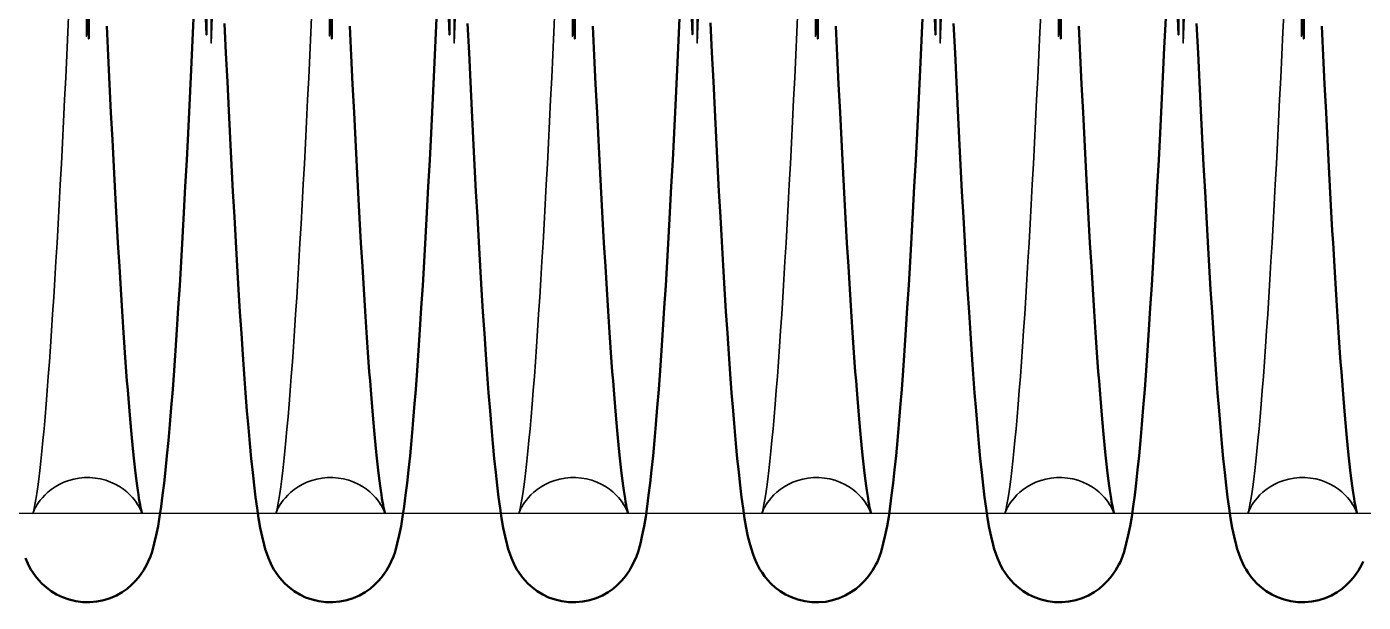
# Model space of a CAD drawing. Header units: millimetres. Extents: x 0 to 190005487, y 0 to 455456909.
# Drawn here: x 92545.58 to 92589.44, y 21488.31 to 21507.21 of the extents above; entities that cross this region are included whole.
import ezdxf

# ---------------------------------------------------------------- set-up
doc = ezdxf.new("R2010")
doc.units = ezdxf.units.MM
doc.header["$LTSCALE"] = 400
doc.header["$MEASUREMENT"] = 0
doc.layers.get('0').update_dxf_attribs({"linetype": 'CONTINUOUS'})
doc.layers.add('가려진 것(ISO)', color=7, linetype='CONTINUOUS', lineweight=35)
doc.layers.add('가시적인 것(ISO)', color=7, linetype='CONTINUOUS', lineweight=50)

# ---------------------------------------------------------------- blocks, each defined once
blk = doc.blocks.new('토션스프링 3')
at = {"layer": '가려진 것(ISO)', "flags": 128}
for points in [[(21461782.016, -50952923.543), (21461781.944, -50952925.233), (21461781.873, -50952888.925)], [(21461797.963, -50952923.543), (21461797.891, -50952925.233), (21461797.82, -50952888.925)], [(21461813.91, -50952923.543), (21461813.838, -50952925.233), (21461813.766, -50952888.925)], [(21461829.856, -50952923.544), (21461829.785, -50952925.233), (21461829.713, -50952888.925)], [(21461845.803, -50952923.544), (21461845.732, -50952925.233), (21461845.66, -50952888.925)], [(21461777.396, -50952956.08), (21461777.391, -50952956.062), (21461777.37, -50952956.006), (21461777.326, -50952955.903), (21461777.248, -50952955.744), (21461777.191, -50952955.64), (21461777.118, -50952955.52), (21461777.026, -50952955.383), (21461776.912, -50952955.231), (21461776.772, -50952955.064), (21461776.605, -50952954.888), (21461776.409, -50952954.707), (21461776.185, -50952954.528), (21461775.931, -50952954.356), (21461775.651, -50952954.197), (21461775.348, -50952954.057), (21461775.028, -50952953.939), (21461774.691, -50952953.85), (21461774.342, -50952953.789), (21461773.987, -50952953.758), (21461773.631, -50952953.76), (21461773.278, -50952953.793), (21461772.93, -50952953.858), (21461772.594, -50952953.951), (21461772.275, -50952954.069), (21461771.976, -50952954.212), (21461771.699, -50952954.373), (21461771.447, -50952954.546), (21461771.225, -50952954.726), (21461771.032, -50952954.906), (21461770.868, -50952955.081), (21461770.732, -50952955.245), (21461770.62, -50952955.396), (21461770.53, -50952955.531), (21461770.459, -50952955.651), (21461770.403, -50952955.753), (21461770.359, -50952955.838), (21461770.302, -50952955.965), (21461770.272, -50952956.042), (21461770.26, -50952956.076), (21461770.26, -50952956.075), (21461770.268, -50952956.044), (21461770.282, -50952955.987), (21461770.302, -50952955.905), (21461770.325, -50952955.801), (21461770.379, -50952955.536), (21461770.435, -50952955.207), (21461770.496, -50952954.817), (21461770.559, -50952954.368), (21461770.624, -50952953.863), (21461770.692, -50952953.303), (21461770.761, -50952952.691), (21461770.831, -50952952.029), (21461770.902, -50952951.32), (21461770.974, -50952950.566), (21461771.045, -50952949.769), (21461771.116, -50952948.931), (21461771.186, -50952948.053), (21461771.257, -50952947.132), (21461771.328, -50952946.168), (21461771.399, -50952945.163), (21461771.47, -50952944.118), (21461771.542, -50952943.036), (21461771.613, -50952941.917), (21461771.684, -50952940.762), (21461771.756, -50952939.574), (21461771.827, -50952938.353), (21461771.898, -50952937.101), (21461771.969, -50952935.82), (21461772.041, -50952934.507), (21461772.112, -50952933.161), (21461772.183, -50952931.785), (21461772.255, -50952930.381), (21461772.327, -50952928.949), (21461772.398, -50952927.492), (21461772.47, -50952926.012), (21461772.541, -50952924.51), (21461772.613, -50952922.988)], [(21461773.685, -50952888.468), (21461773.756, -50952924.78), (21461773.828, -50952923.091)], [(21461793.343, -50952956.08), (21461793.337, -50952956.062), (21461793.317, -50952956.006), (21461793.273, -50952955.903), (21461793.195, -50952955.744), (21461793.137, -50952955.64), (21461793.064, -50952955.52), (21461792.972, -50952955.383), (21461792.859, -50952955.231), (21461792.719, -50952955.064), (21461792.551, -50952954.887), (21461792.356, -50952954.707), (21461792.131, -50952954.528), (21461791.878, -50952954.356), (21461791.597, -50952954.197), (21461791.295, -50952954.056), (21461790.974, -50952953.939), (21461790.637, -50952953.85), (21461790.289, -50952953.789), (21461789.933, -50952953.758), (21461789.577, -50952953.76), (21461789.224, -50952953.793), (21461788.877, -50952953.858), (21461788.541, -50952953.951), (21461788.221, -50952954.07), (21461787.922, -50952954.212), (21461787.645, -50952954.373), (21461787.393, -50952954.546), (21461787.171, -50952954.726), (21461786.979, -50952954.906), (21461786.815, -50952955.081), (21461786.678, -50952955.246), (21461786.566, -50952955.397), (21461786.476, -50952955.53), (21461786.403, -50952955.648), (21461786.347, -50952955.75), (21461786.304, -50952955.837), (21461786.248, -50952955.967), (21461786.218, -50952956.043), (21461786.207, -50952956.076), (21461786.207, -50952956.074), (21461786.216, -50952956.042), (21461786.231, -50952955.985), (21461786.249, -50952955.904), (21461786.271, -50952955.803), (21461786.322, -50952955.54), (21461786.382, -50952955.206), (21461786.445, -50952954.809), (21461786.51, -50952954.358), (21461786.576, -50952953.854), (21461786.643, -50952953.297), (21461786.711, -50952952.688), (21461786.78, -50952952.03), (21461786.85, -50952951.325), (21461786.92, -50952950.572), (21461786.991, -50952949.775), (21461787.062, -50952948.935), (21461787.133, -50952948.053), (21461787.204, -50952947.131), (21461787.275, -50952946.171), (21461787.346, -50952945.171), (21461787.417, -50952944.13), (21461787.488, -50952943.049), (21461787.559, -50952941.93), (21461787.63, -50952940.775), (21461787.702, -50952939.584), (21461787.773, -50952938.361), (21461787.845, -50952937.105), (21461787.916, -50952935.818), (21461787.988, -50952934.503), (21461788.059, -50952933.16), (21461788.13, -50952931.791), (21461788.201, -50952930.391), (21461788.273, -50952928.963), (21461788.344, -50952927.508), (21461788.416, -50952926.028), (21461788.487, -50952924.525), (21461788.559, -50952923)], [(21461789.632, -50952888.461), (21461789.703, -50952924.774), (21461789.774, -50952923.091)], [(21461809.29, -50952956.08), (21461809.284, -50952956.062), (21461809.264, -50952956.006), (21461809.22, -50952955.903), (21461809.141, -50952955.744), (21461809.084, -50952955.64), (21461809.011, -50952955.52), (21461808.92, -50952955.383), (21461808.806, -50952955.231), (21461808.666, -50952955.064), (21461808.499, -50952954.888), (21461808.303, -50952954.707), (21461808.079, -50952954.528), (21461807.825, -50952954.356), (21461807.545, -50952954.197), (21461807.242, -50952954.057), (21461806.922, -50952953.94), (21461806.585, -50952953.85), (21461806.236, -50952953.789), (21461805.881, -50952953.758), (21461805.525, -50952953.76), (21461805.172, -50952953.793), (21461804.825, -50952953.858), (21461804.488, -50952953.95), (21461804.169, -50952954.069), (21461803.87, -50952954.212), (21461803.593, -50952954.372), (21461803.341, -50952954.546), (21461803.119, -50952954.725), (21461802.926, -50952954.905), (21461802.762, -50952955.08), (21461802.626, -50952955.245), (21461802.514, -50952955.396), (21461802.424, -50952955.531), (21461802.353, -50952955.651), (21461802.297, -50952955.752), (21461802.253, -50952955.838), (21461802.196, -50952955.965), (21461802.166, -50952956.042), (21461802.154, -50952956.076), (21461802.154, -50952956.075), (21461802.162, -50952956.044), (21461802.177, -50952955.986), (21461802.196, -50952955.904), (21461802.22, -50952955.8), (21461802.272, -50952955.537), (21461802.328, -50952955.21), (21461802.388, -50952954.82), (21461802.451, -50952954.371), (21461802.517, -50952953.865), (21461802.584, -50952953.304), (21461802.654, -50952952.691), (21461802.725, -50952952.029), (21461802.796, -50952951.319), (21461802.868, -50952950.565), (21461802.939, -50952949.768), (21461803.01, -50952948.932), (21461803.08, -50952948.053), (21461803.151, -50952947.131), (21461803.222, -50952946.166), (21461803.293, -50952945.161), (21461803.364, -50952944.116), (21461803.435, -50952943.034), (21461803.507, -50952941.915), (21461803.578, -50952940.76), (21461803.649, -50952939.573), (21461803.721, -50952938.353), (21461803.792, -50952937.102), (21461803.863, -50952935.821), (21461803.934, -50952934.506), (21461804.006, -50952933.16), (21461804.077, -50952931.784), (21461804.149, -50952930.379), (21461804.22, -50952928.947), (21461804.292, -50952927.49), (21461804.364, -50952926.011), (21461804.435, -50952924.509), (21461804.507, -50952922.988)], [(21461805.578, -50952888.47), (21461805.65, -50952924.781), (21461805.721, -50952923.091)], [(21461825.237, -50952956.08), (21461825.231, -50952956.062), (21461825.211, -50952956.006), (21461825.167, -50952955.903), (21461825.088, -50952955.744), (21461825.031, -50952955.64), (21461824.958, -50952955.52), (21461824.866, -50952955.383), (21461824.753, -50952955.231), (21461824.613, -50952955.064), (21461824.445, -50952954.888), (21461824.25, -50952954.707), (21461824.026, -50952954.528), (21461823.772, -50952954.356), (21461823.492, -50952954.197), (21461823.189, -50952954.057), (21461822.868, -50952953.94), (21461822.532, -50952953.85), (21461822.183, -50952953.789), (21461821.828, -50952953.758), (21461821.472, -50952953.76), (21461821.119, -50952953.793), (21461820.771, -50952953.858), (21461820.435, -50952953.95), (21461820.116, -50952954.069), (21461819.816, -50952954.212), (21461819.539, -50952954.372), (21461819.288, -50952954.546), (21461819.065, -50952954.725), (21461818.873, -50952954.905), (21461818.709, -50952955.08), (21461818.573, -50952955.245), (21461818.461, -50952955.396), (21461818.371, -50952955.531), (21461818.299, -50952955.651), (21461818.243, -50952955.752), (21461818.2, -50952955.838), (21461818.142, -50952955.965), (21461818.113, -50952956.042), (21461818.101, -50952956.076), (21461818.101, -50952956.075), (21461818.109, -50952956.044), (21461818.123, -50952955.986), (21461818.143, -50952955.904), (21461818.166, -50952955.8), (21461818.219, -50952955.537), (21461818.275, -50952955.209), (21461818.335, -50952954.82), (21461818.398, -50952954.371), (21461818.464, -50952953.865), (21461818.531, -50952953.304), (21461818.601, -50952952.691), (21461818.672, -50952952.029), (21461818.743, -50952951.319), (21461818.815, -50952950.565), (21461818.886, -50952949.768), (21461818.957, -50952948.932), (21461819.027, -50952948.053), (21461819.098, -50952947.131), (21461819.169, -50952946.166), (21461819.24, -50952945.161), (21461819.311, -50952944.116), (21461819.382, -50952943.034), (21461819.454, -50952941.915), (21461819.525, -50952940.761), (21461819.596, -50952939.573), (21461819.668, -50952938.353), (21461819.739, -50952937.102), (21461819.81, -50952935.821), (21461819.881, -50952934.507), (21461819.953, -50952933.16), (21461820.024, -50952931.784), (21461820.096, -50952930.379), (21461820.167, -50952928.947), (21461820.239, -50952927.491), (21461820.31, -50952926.011), (21461820.382, -50952924.509), (21461820.453, -50952922.988)], [(21461821.525, -50952888.47), (21461821.597, -50952924.781), (21461821.668, -50952923.091)], [(21461841.184, -50952956.08), (21461841.178, -50952956.062), (21461841.157, -50952956.006), (21461841.114, -50952955.903), (21461841.035, -50952955.744), (21461840.978, -50952955.64), (21461840.905, -50952955.52), (21461840.813, -50952955.383), (21461840.699, -50952955.231), (21461840.56, -50952955.064), (21461840.392, -50952954.888), (21461840.197, -50952954.707), (21461839.972, -50952954.528), (21461839.718, -50952954.356), (21461839.438, -50952954.197), (21461839.136, -50952954.057), (21461838.815, -50952953.939), (21461838.478, -50952953.85), (21461838.13, -50952953.789), (21461837.775, -50952953.758), (21461837.419, -50952953.76), (21461837.065, -50952953.793), (21461836.718, -50952953.858), (21461836.382, -50952953.95), (21461836.063, -50952954.069), (21461835.763, -50952954.212), (21461835.486, -50952954.372), (21461835.235, -50952954.546), (21461835.012, -50952954.725), (21461834.82, -50952954.905), (21461834.656, -50952955.081), (21461834.52, -50952955.245), (21461834.408, -50952955.396), (21461834.318, -50952955.531), (21461834.246, -50952955.651), (21461834.19, -50952955.752), (21461834.147, -50952955.838), (21461834.089, -50952955.965), (21461834.059, -50952956.042), (21461834.047, -50952956.076), (21461834.048, -50952956.075), (21461834.056, -50952956.044), (21461834.07, -50952955.986), (21461834.09, -50952955.904), (21461834.113, -50952955.8), (21461834.166, -50952955.537), (21461834.222, -50952955.209), (21461834.282, -50952954.819), (21461834.345, -50952954.37), (21461834.411, -50952953.864), (21461834.478, -50952953.304), (21461834.548, -50952952.691), (21461834.618, -50952952.029), (21461834.69, -50952951.319), (21461834.761, -50952950.565), (21461834.833, -50952949.768), (21461834.903, -50952948.932), (21461834.974, -50952948.053), (21461835.044, -50952947.131), (21461835.115, -50952946.167), (21461835.186, -50952945.161), (21461835.258, -50952944.117), (21461835.329, -50952943.034), (21461835.4, -50952941.915), (21461835.472, -50952940.761), (21461835.543, -50952939.573), (21461835.614, -50952938.353), (21461835.686, -50952937.102), (21461835.757, -50952935.821), (21461835.828, -50952934.507), (21461835.899, -50952933.16), (21461835.971, -50952931.784), (21461836.042, -50952930.379), (21461836.114, -50952928.947), (21461836.186, -50952927.491), (21461836.257, -50952926.011), (21461836.329, -50952924.51), (21461836.4, -50952922.988)], [(21461837.472, -50952888.47), (21461837.543, -50952924.781), (21461837.615, -50952923.091)], [(21461857.131, -50952956.08), (21461857.125, -50952956.062), (21461857.104, -50952956.006), (21461857.061, -50952955.903), (21461856.982, -50952955.744), (21461856.925, -50952955.64), (21461856.852, -50952955.52), (21461856.76, -50952955.383), (21461856.646, -50952955.231), (21461856.506, -50952955.064), (21461856.339, -50952954.888), (21461856.143, -50952954.707), (21461855.919, -50952954.528), (21461855.665, -50952954.356), (21461855.385, -50952954.197), (21461855.083, -50952954.057), (21461854.762, -50952953.939), (21461854.425, -50952953.85), (21461854.077, -50952953.789), (21461853.722, -50952953.758), (21461853.365, -50952953.76), (21461853.012, -50952953.793), (21461852.665, -50952953.858), (21461852.329, -50952953.95), (21461852.009, -50952954.069), (21461851.71, -50952954.212), (21461851.433, -50952954.372), (21461851.182, -50952954.546), (21461850.959, -50952954.725), (21461850.767, -50952954.905), (21461850.603, -50952955.081), (21461850.466, -50952955.245), (21461850.355, -50952955.396), (21461850.265, -50952955.531), (21461850.193, -50952955.651), (21461850.137, -50952955.752), (21461850.094, -50952955.838), (21461850.036, -50952955.965), (21461850.006, -50952956.042), (21461849.994, -50952956.076), (21461849.994, -50952956.075), (21461850.003, -50952956.044), (21461850.017, -50952955.986), (21461850.037, -50952955.904), (21461850.06, -50952955.8), (21461850.112, -50952955.537), (21461850.169, -50952955.209), (21461850.229, -50952954.819), (21461850.292, -50952954.37), (21461850.358, -50952953.864), (21461850.425, -50952953.304), (21461850.495, -50952952.691), (21461850.565, -50952952.029), (21461850.637, -50952951.32), (21461850.708, -50952950.565), (21461850.78, -50952949.769), (21461850.85, -50952948.932), (21461850.921, -50952948.053), (21461850.991, -50952947.131), (21461851.062, -50952946.167), (21461851.133, -50952945.162), (21461851.205, -50952944.117), (21461851.276, -50952943.034), (21461851.347, -50952941.915), (21461851.419, -50952940.761), (21461851.49, -50952939.573), (21461851.561, -50952938.353), (21461851.633, -50952937.102), (21461851.704, -50952935.821), (21461851.775, -50952934.507), (21461851.846, -50952933.161), (21461851.918, -50952931.784), (21461851.989, -50952930.379), (21461852.061, -50952928.948), (21461852.132, -50952927.491), (21461852.204, -50952926.011), (21461852.276, -50952924.51), (21461852.347, -50952922.988)], [(21461853.419, -50952888.47), (21461853.49, -50952924.781), (21461853.562, -50952923.091)]]:
    blk.add_lwpolyline(points, dxfattribs=at)
at = {"layer": '가시적인 것(ISO)', "flags": 128}
for points in [[(21461773.814, -50952922.762), (21461773.905, -50952924.93), (21461773.997, -50952889.095)], [(21461775.095, -50952924.116), (21461775.187, -50952926.04), (21461775.278, -50952927.929), (21461775.37, -50952929.78), (21461775.462, -50952931.589), (21461775.554, -50952933.353), (21461775.645, -50952935.068), (21461775.736, -50952936.73), (21461775.782, -50952937.54), (21461775.827, -50952938.337), (21461775.919, -50952939.893), (21461776.01, -50952941.395), (21461776.101, -50952942.841), (21461776.192, -50952944.228), (21461776.283, -50952945.552), (21461776.329, -50952946.19), (21461776.374, -50952946.812), (21461776.42, -50952947.416), (21461776.465, -50952948.003), (21461776.51, -50952948.572), (21461776.555, -50952949.124), (21461776.6, -50952949.657), (21461776.645, -50952950.174), (21461776.69, -50952950.673), (21461776.735, -50952951.155), (21461776.78, -50952951.617), (21461776.824, -50952952.061), (21461776.869, -50952952.485), (21461776.913, -50952952.89), (21461776.956, -50952953.274), (21461776.999, -50952953.638), (21461777.042, -50952953.98), (21461777.084, -50952954.301), (21461777.126, -50952954.6), (21461777.167, -50952954.877), (21461777.207, -50952955.131), (21461777.246, -50952955.36), (21461777.282, -50952955.561), (21461777.316, -50952955.733), (21461777.346, -50952955.875), (21461777.371, -50952955.984), (21461777.389, -50952956.054), (21461777.396, -50952956.08)], [(21461789.761, -50952922.762), (21461789.852, -50952924.929), (21461789.944, -50952889.095)], [(21461791.042, -50952924.116), (21461791.134, -50952926.039), (21461791.225, -50952927.928), (21461791.317, -50952929.779), (21461791.409, -50952931.589), (21461791.5, -50952933.353), (21461791.592, -50952935.068), (21461791.683, -50952936.73), (21461791.729, -50952937.541), (21461791.774, -50952938.337), (21461791.865, -50952939.893), (21461791.957, -50952941.395), (21461792.048, -50952942.841), (21461792.139, -50952944.227), (21461792.23, -50952945.552), (21461792.276, -50952946.19), (21461792.321, -50952946.812), (21461792.367, -50952947.416), (21461792.412, -50952948.003), (21461792.457, -50952948.572), (21461792.502, -50952949.124), (21461792.547, -50952949.658), (21461792.592, -50952950.174), (21461792.637, -50952950.673), (21461792.682, -50952951.155), (21461792.727, -50952951.617), (21461792.771, -50952952.061), (21461792.815, -50952952.485), (21461792.859, -50952952.89), (21461792.903, -50952953.274), (21461792.946, -50952953.638), (21461792.989, -50952953.98), (21461793.031, -50952954.301), (21461793.073, -50952954.6), (21461793.114, -50952954.877), (21461793.154, -50952955.131), (21461793.193, -50952955.36), (21461793.229, -50952955.561), (21461793.263, -50952955.734), (21461793.292, -50952955.875), (21461793.318, -50952955.984), (21461793.336, -50952956.054), (21461793.343, -50952956.08)], [(21461805.708, -50952922.774), (21461805.8, -50952924.94), (21461805.891, -50952889.105)], [(21461806.989, -50952924.122), (21461807.081, -50952926.046), (21461807.172, -50952927.935), (21461807.264, -50952929.786), (21461807.356, -50952931.594), (21461807.447, -50952933.358), (21461807.539, -50952935.072), (21461807.63, -50952936.733), (21461807.721, -50952938.34), (21461807.812, -50952939.896), (21461807.904, -50952941.398), (21461807.995, -50952942.844), (21461808.086, -50952944.23), (21461808.177, -50952945.555), (21461808.223, -50952946.193), (21461808.268, -50952946.814), (21461808.314, -50952947.418), (21461808.359, -50952948.005), (21461808.404, -50952948.574), (21461808.449, -50952949.125), (21461808.494, -50952949.659), (21461808.539, -50952950.175), (21461808.584, -50952950.675), (21461808.629, -50952951.156), (21461808.674, -50952951.618), (21461808.718, -50952952.062), (21461808.762, -50952952.486), (21461808.806, -50952952.891), (21461808.85, -50952953.275), (21461808.893, -50952953.638), (21461808.936, -50952953.981), (21461808.978, -50952954.301), (21461809.02, -50952954.6), (21461809.061, -50952954.878), (21461809.101, -50952955.131), (21461809.14, -50952955.36), (21461809.176, -50952955.561), (21461809.209, -50952955.733), (21461809.239, -50952955.875), (21461809.265, -50952955.984), (21461809.283, -50952956.054), (21461809.29, -50952956.08)], [(21461821.654, -50952922.763), (21461821.746, -50952924.93), (21461821.838, -50952889.096)], [(21461822.936, -50952924.116), (21461823.027, -50952926.04), (21461823.119, -50952927.929), (21461823.211, -50952929.78), (21461823.302, -50952931.59), (21461823.394, -50952933.353), (21461823.485, -50952935.068), (21461823.577, -50952936.73), (21461823.622, -50952937.54), (21461823.668, -50952938.337), (21461823.759, -50952939.893), (21461823.85, -50952941.395), (21461823.942, -50952942.841), (21461824.033, -50952944.228), (21461824.124, -50952945.553), (21461824.17, -50952946.191), (21461824.215, -50952946.812), (21461824.26, -50952947.416), (21461824.306, -50952948.003), (21461824.351, -50952948.572), (21461824.396, -50952949.123), (21461824.441, -50952949.657), (21461824.486, -50952950.174), (21461824.531, -50952950.673), (21461824.576, -50952951.155), (21461824.62, -50952951.617), (21461824.665, -50952952.061), (21461824.709, -50952952.485), (21461824.753, -50952952.89), (21461824.797, -50952953.274), (21461824.84, -50952953.638), (21461824.883, -50952953.98), (21461824.925, -50952954.301), (21461824.966, -50952954.6), (21461825.008, -50952954.877), (21461825.048, -50952955.131), (21461825.087, -50952955.36), (21461825.123, -50952955.561), (21461825.156, -50952955.733), (21461825.186, -50952955.875), (21461825.212, -50952955.984), (21461825.23, -50952956.054), (21461825.237, -50952956.08)], [(21461837.601, -50952922.763), (21461837.693, -50952924.93), (21461837.785, -50952889.096)], [(21461838.883, -50952924.116), (21461838.974, -50952926.04), (21461839.066, -50952927.929), (21461839.158, -50952929.78), (21461839.249, -50952931.59), (21461839.341, -50952933.353), (21461839.432, -50952935.068), (21461839.524, -50952936.73), (21461839.569, -50952937.54), (21461839.615, -50952938.337), (21461839.706, -50952939.893), (21461839.797, -50952941.395), (21461839.889, -50952942.841), (21461839.98, -50952944.228), (21461840.071, -50952945.553), (21461840.116, -50952946.191), (21461840.162, -50952946.812), (21461840.207, -50952947.416), (21461840.252, -50952948.003), (21461840.297, -50952948.572), (21461840.342, -50952949.123), (21461840.388, -50952949.657), (21461840.433, -50952950.174), (21461840.478, -50952950.673), (21461840.522, -50952951.155), (21461840.567, -50952951.617), (21461840.612, -50952952.061), (21461840.656, -50952952.485), (21461840.7, -50952952.89), (21461840.743, -50952953.274), (21461840.787, -50952953.638), (21461840.829, -50952953.98), (21461840.872, -50952954.301), (21461840.913, -50952954.6), (21461840.955, -50952954.877), (21461840.995, -50952955.131), (21461841.033, -50952955.36), (21461841.07, -50952955.561), (21461841.103, -50952955.733), (21461841.133, -50952955.875), (21461841.158, -50952955.984), (21461841.177, -50952956.054), (21461841.184, -50952956.08)], [(21461853.548, -50952922.763), (21461853.64, -50952924.93), (21461853.731, -50952889.096)], [(21461854.83, -50952924.116), (21461854.921, -50952926.04), (21461855.013, -50952927.929), (21461855.104, -50952929.78), (21461855.196, -50952931.589), (21461855.288, -50952933.353), (21461855.379, -50952935.068), (21461855.47, -50952936.73), (21461855.516, -50952937.54), (21461855.562, -50952938.337), (21461855.653, -50952939.893), (21461855.744, -50952941.395), (21461855.835, -50952942.841), (21461855.927, -50952944.228), (21461856.018, -50952945.553), (21461856.063, -50952946.191), (21461856.109, -50952946.812), (21461856.154, -50952947.416), (21461856.199, -50952948.003), (21461856.244, -50952948.572), (21461856.289, -50952949.123), (21461856.334, -50952949.657), (21461856.379, -50952950.174), (21461856.424, -50952950.673), (21461856.469, -50952951.155), (21461856.514, -50952951.617), (21461856.559, -50952952.061), (21461856.603, -50952952.485), (21461856.647, -50952952.89), (21461856.69, -50952953.274), (21461856.733, -50952953.638), (21461856.776, -50952953.98), (21461856.818, -50952954.301), (21461856.86, -50952954.6), (21461856.901, -50952954.877), (21461856.942, -50952955.131), (21461856.98, -50952955.36), (21461857.017, -50952955.561), (21461857.05, -50952955.733), (21461857.08, -50952955.875), (21461857.105, -50952955.984), (21461857.124, -50952956.054), (21461857.131, -50952956.08)], [(21461780.794, -50952923.593), (21461780.702, -50952925.538), (21461780.61, -50952927.446), (21461780.519, -50952929.312), (21461780.427, -50952931.134), (21461780.336, -50952932.915), (21461780.244, -50952934.654), (21461780.153, -50952936.349), (21461780.061, -50952937.997), (21461779.969, -50952939.593), (21461779.877, -50952941.137), (21461779.785, -50952942.624), (21461779.693, -50952944.051), (21461779.601, -50952945.416), (21461779.51, -50952946.722), (21461779.418, -50952947.968), (21461779.325, -50952949.153), (21461779.232, -50952950.276), (21461779.139, -50952951.336), (21461779.045, -50952952.333), (21461778.951, -50952953.264), (21461778.855, -50952954.129), (21461778.759, -50952954.927), (21461778.663, -50952955.658), (21461778.563, -50952956.33), (21461778.457, -50952956.954), (21461778.341, -50952957.538), (21461778.212, -50952958.091), (21461778.067, -50952958.646), (21461777.961, -50952958.948), (21461777.815, -50952959.281), (21461777.723, -50952959.463), (21461777.617, -50952959.656), (21461777.493, -50952959.863), (21461777.348, -50952960.084), (21461777.173, -50952960.32), (21461776.964, -50952960.565), (21461776.715, -50952960.814), (21461776.425, -50952961.061), (21461776.095, -50952961.293), (21461775.724, -50952961.503), (21461775.32, -50952961.68), (21461774.892, -50952961.818), (21461774.443, -50952961.909), (21461773.982, -50952961.951), (21461773.519, -50952961.943), (21461773.062, -50952961.884), (21461772.619, -50952961.776), (21461772.196, -50952961.625), (21461771.804, -50952961.437), (21461771.448, -50952961.219), (21461771.129, -50952960.979), (21461770.852, -50952960.73), (21461770.617, -50952960.482), (21461770.419, -50952960.239), (21461770.255, -50952960.008), (21461770.119, -50952959.792), (21461770.005, -50952959.59), (21461769.91, -50952959.403), (21461769.76, -50952959.061)], [(21461796.74, -50952923.593), (21461796.649, -50952925.538), (21461796.557, -50952927.446), (21461796.466, -50952929.312), (21461796.374, -50952931.134), (21461796.283, -50952932.915), (21461796.191, -50952934.654), (21461796.099, -50952936.349), (21461796.008, -50952937.997), (21461795.916, -50952939.594), (21461795.824, -50952941.137), (21461795.732, -50952942.624), (21461795.64, -50952944.051), (21461795.548, -50952945.416), (21461795.456, -50952946.722), (21461795.364, -50952947.968), (21461795.272, -50952949.153), (21461795.179, -50952950.276), (21461795.086, -50952951.336), (21461794.992, -50952952.333), (21461794.898, -50952953.264), (21461794.802, -50952954.129), (21461794.706, -50952954.927), (21461794.609, -50952955.658), (21461794.51, -50952956.33), (21461794.404, -50952956.954), (21461794.287, -50952957.538), (21461794.16, -50952958.091), (21461794.013, -50952958.645), (21461793.907, -50952958.948), (21461793.761, -50952959.281), (21461793.669, -50952959.463), (21461793.563, -50952959.656), (21461793.44, -50952959.862), (21461793.295, -50952960.084), (21461793.121, -50952960.32), (21461792.911, -50952960.564), (21461792.663, -50952960.814), (21461792.373, -50952961.06), (21461792.042, -50952961.293), (21461791.671, -50952961.502), (21461791.268, -50952961.68), (21461790.839, -50952961.818), (21461790.39, -50952961.909), (21461789.929, -50952961.951), (21461789.466, -50952961.943), (21461789.01, -50952961.884), (21461788.566, -50952961.776), (21461788.143, -50952961.626), (21461787.752, -50952961.437), (21461787.395, -50952961.219), (21461787.076, -50952960.98), (21461786.799, -50952960.731), (21461786.564, -50952960.482), (21461786.366, -50952960.24), (21461786.202, -50952960.008), (21461786.066, -50952959.792), (21461785.952, -50952959.591), (21461785.857, -50952959.403), (21461785.707, -50952959.061), (21461785.59, -50952958.752), (21461785.496, -50952958.463), (21461785.417, -50952958.186), (21461785.282, -50952957.633), (21461785.162, -50952957.052), (21461785.053, -50952956.432), (21461784.952, -50952955.767), (21461784.856, -50952955.048), (21461784.763, -50952954.268), (21461784.668, -50952953.42), (21461784.574, -50952952.505), (21461784.48, -50952951.524), (21461784.387, -50952950.479), (21461784.295, -50952949.371), (21461784.202, -50952948.2), (21461784.11, -50952946.967), (21461784.018, -50952945.67), (21461783.926, -50952944.309), (21461783.834, -50952942.887), (21461783.742, -50952941.408), (21461783.65, -50952939.873), (21461783.558, -50952938.286), (21461783.466, -50952936.649), (21461783.374, -50952934.965), (21461783.283, -50952933.238), (21461783.192, -50952931.466), (21461783.1, -50952929.647), (21461783.009, -50952927.784), (21461782.917, -50952925.881), (21461782.825, -50952923.94)], [(21461781.726, -50952888.839), (21461781.634, -50952924.678), (21461781.543, -50952922.523)], [(21461812.687, -50952923.593), (21461812.596, -50952925.539), (21461812.504, -50952927.446), (21461812.412, -50952929.312), (21461812.321, -50952931.133), (21461812.23, -50952932.915), (21461812.138, -50952934.655), (21461812.046, -50952936.35), (21461811.954, -50952937.997), (21461811.862, -50952939.594), (21461811.77, -50952941.137), (21461811.679, -50952942.624), (21461811.587, -50952944.051), (21461811.495, -50952945.416), (21461811.403, -50952946.722), (21461811.311, -50952947.968), (21461811.219, -50952949.153), (21461811.126, -50952950.276), (21461811.033, -50952951.337), (21461810.939, -50952952.333), (21461810.844, -50952953.264), (21461810.749, -50952954.129), (21461810.653, -50952954.927), (21461810.556, -50952955.658), (21461810.457, -50952956.331), (21461810.35, -50952956.954), (21461810.234, -50952957.538), (21461810.107, -50952958.091), (21461809.959, -50952958.645), (21461809.851, -50952958.947), (21461809.705, -50952959.281), (21461809.509, -50952959.655), (21461809.388, -50952959.862), (21461809.243, -50952960.084), (21461809.068, -50952960.319), (21461808.858, -50952960.564), (21461808.61, -50952960.814), (21461808.32, -50952961.06), (21461807.989, -50952961.292), (21461807.619, -50952961.502), (21461807.215, -50952961.68), (21461806.787, -50952961.818), (21461806.338, -50952961.909), (21461805.877, -50952961.951), (21461805.414, -50952961.943), (21461804.957, -50952961.884), (21461804.513, -50952961.777), (21461804.091, -50952961.626), (21461803.699, -50952961.438), (21461803.342, -50952961.219), (21461803.023, -50952960.98), (21461802.746, -50952960.731), (21461802.511, -50952960.483), (21461802.314, -50952960.24), (21461802.149, -50952960.008), (21461802.013, -50952959.792), (21461801.899, -50952959.591), (21461801.804, -50952959.403), (21461801.654, -50952959.061), (21461801.537, -50952958.752), (21461801.443, -50952958.463), (21461801.364, -50952958.187), (21461801.229, -50952957.633), (21461801.109, -50952957.052), (21461801, -50952956.433), (21461800.899, -50952955.768), (21461800.804, -50952955.049), (21461800.71, -50952954.269), (21461800.615, -50952953.42), (21461800.521, -50952952.505), (21461800.427, -50952951.524), (21461800.334, -50952950.479), (21461800.242, -50952949.371), (21461800.149, -50952948.2), (21461800.057, -50952946.968), (21461799.965, -50952945.67), (21461799.873, -50952944.308), (21461799.781, -50952942.887), (21461799.689, -50952941.407), (21461799.597, -50952939.872), (21461799.505, -50952938.285), (21461799.413, -50952936.649), (21461799.321, -50952934.965), (21461799.23, -50952933.238), (21461799.138, -50952931.466), (21461799.047, -50952929.647), (21461798.955, -50952927.784), (21461798.864, -50952925.88), (21461798.772, -50952923.939)], [(21461797.673, -50952888.838), (21461797.581, -50952924.678), (21461797.49, -50952922.523)], [(21461828.634, -50952923.592), (21461828.542, -50952925.537), (21461828.451, -50952927.445), (21461828.359, -50952929.312), (21461828.268, -50952931.134), (21461828.177, -50952932.914), (21461828.085, -50952934.654), (21461827.993, -50952936.348), (21461827.901, -50952937.995), (21461827.809, -50952939.592), (21461827.717, -50952941.135), (21461827.625, -50952942.622), (21461827.534, -50952944.05), (21461827.442, -50952945.416), (21461827.35, -50952946.721), (21461827.258, -50952947.967), (21461827.166, -50952949.151), (21461827.073, -50952950.275), (21461826.98, -50952951.335), (21461826.886, -50952952.331), (21461826.792, -50952953.262), (21461826.696, -50952954.128), (21461826.6, -50952954.926), (21461826.503, -50952955.657), (21461826.404, -50952956.329), (21461826.298, -50952956.952), (21461826.182, -50952957.536), (21461826.052, -50952958.092), (21461825.909, -50952958.647), (21461825.806, -50952958.95), (21461825.661, -50952959.283), (21461825.568, -50952959.464), (21461825.46, -50952959.657), (21461825.335, -50952959.864), (21461825.189, -50952960.085), (21461825.014, -50952960.32), (21461824.804, -50952960.566), (21461824.555, -50952960.815), (21461824.262, -50952961.062), (21461823.928, -50952961.296), (21461823.558, -50952961.506), (21461823.156, -50952961.683), (21461822.726, -50952961.819), (21461822.276, -50952961.91), (21461821.816, -50952961.952), (21461821.354, -50952961.942), (21461820.896, -50952961.882), (21461820.452, -50952961.775), (21461820.032, -50952961.624), (21461819.64, -50952961.434), (21461819.282, -50952961.215), (21461818.965, -50952960.976), (21461818.69, -50952960.728), (21461818.455, -50952960.478), (21461818.257, -50952960.235), (21461818.093, -50952960.005), (21461817.958, -50952959.789), (21461817.845, -50952959.588), (21461817.75, -50952959.4), (21461817.599, -50952959.058), (21461817.483, -50952958.75), (21461817.31, -50952958.183), (21461817.171, -50952957.625), (21461817.055, -50952957.052), (21461816.952, -50952956.443), (21461816.852, -50952955.779), (21461816.753, -50952955.053), (21461816.656, -50952954.265), (21461816.561, -50952953.414), (21461816.467, -50952952.5), (21461816.374, -50952951.522), (21461816.281, -50952950.48), (21461816.188, -50952949.369), (21461816.096, -50952948.191), (21461816.003, -50952946.949), (21461815.911, -50952945.644), (21461815.818, -50952944.278), (21461815.726, -50952942.855), (21461815.634, -50952941.377), (21461815.542, -50952939.845), (21461815.45, -50952938.263), (21461815.359, -50952936.632), (21461815.267, -50952934.951), (21461815.176, -50952933.219), (21461815.084, -50952931.438), (21461814.992, -50952929.613), (21461814.9, -50952927.746), (21461814.809, -50952925.842), (21461814.717, -50952923.904)], [(21461813.619, -50952888.82), (21461813.527, -50952924.659), (21461813.436, -50952922.497)], [(21461844.581, -50952923.592), (21461844.489, -50952925.538), (21461844.398, -50952927.446), (21461844.306, -50952929.312), (21461844.215, -50952931.134), (21461844.123, -50952932.915), (21461844.032, -50952934.654), (21461843.94, -50952936.349), (21461843.848, -50952937.996), (21461843.756, -50952939.593), (21461843.664, -50952941.136), (21461843.572, -50952942.623), (21461843.48, -50952944.051), (21461843.389, -50952945.416), (21461843.297, -50952946.722), (21461843.205, -50952947.967), (21461843.113, -50952949.152), (21461843.02, -50952950.275), (21461842.927, -50952951.335), (21461842.833, -50952952.332), (21461842.738, -50952953.263), (21461842.643, -50952954.128), (21461842.547, -50952954.926), (21461842.45, -50952955.658), (21461842.351, -50952956.33), (21461842.245, -50952956.953), (21461842.128, -50952957.537), (21461841.999, -50952958.092), (21461841.856, -50952958.647), (21461841.752, -50952958.949), (21461841.606, -50952959.283), (21461841.514, -50952959.464), (21461841.406, -50952959.657), (21461841.281, -50952959.864), (21461841.135, -50952960.085), (21461840.96, -50952960.321), (21461840.75, -50952960.566), (21461840.502, -50952960.815), (21461840.212, -50952961.062), (21461839.881, -50952961.294), (21461839.51, -50952961.503), (21461839.107, -50952961.681), (21461838.677, -50952961.818), (21461838.229, -50952961.909), (21461837.768, -50952961.951), (21461837.305, -50952961.943), (21461836.848, -50952961.884), (21461836.405, -50952961.776), (21461835.982, -50952961.625), (21461835.59, -50952961.437), (21461835.234, -50952961.218), (21461834.916, -50952960.979), (21461834.638, -50952960.73), (21461834.404, -50952960.481), (21461834.206, -50952960.239), (21461834.042, -50952960.007), (21461833.906, -50952959.791), (21461833.793, -50952959.59), (21461833.697, -50952959.402), (21461833.547, -50952959.06), (21461833.43, -50952958.751), (21461833.336, -50952958.462), (21461833.257, -50952958.185), (21461833.123, -50952957.634), (21461833.003, -50952957.053), (21461832.894, -50952956.432), (21461832.792, -50952955.765), (21461832.696, -50952955.045), (21461832.602, -50952954.265), (21461832.508, -50952953.419), (21461832.414, -50952952.504), (21461832.321, -50952951.524), (21461832.228, -50952950.478), (21461832.135, -50952949.37), (21461832.043, -50952948.198), (21461831.951, -50952946.966), (21461831.859, -50952945.67), (21461831.767, -50952944.31), (21461831.675, -50952942.889), (21461831.583, -50952941.409), (21461831.491, -50952939.875), (21461831.399, -50952938.287), (21461831.307, -50952936.65), (21461831.215, -50952934.966), (21461831.123, -50952933.237), (21461831.032, -50952931.466), (21461830.941, -50952929.648), (21461830.849, -50952927.786), (21461830.757, -50952925.883), (21461830.666, -50952923.943)], [(21461829.566, -50952888.841), (21461829.475, -50952924.679), (21461829.384, -50952922.523)], [(21461857.552, -50952959.282), (21461857.46, -50952959.464), (21461857.352, -50952959.657), (21461857.228, -50952959.864), (21461857.082, -50952960.085), (21461856.907, -50952960.32), (21461856.697, -50952960.566), (21461856.449, -50952960.815), (21461856.159, -50952961.061), (21461855.828, -50952961.294), (21461855.457, -50952961.503), (21461855.054, -50952961.681), (21461854.625, -50952961.818), (21461854.176, -50952961.909), (21461853.715, -50952961.951), (21461853.252, -50952961.943), (21461852.795, -50952961.884), (21461852.352, -50952961.776), (21461851.929, -50952961.625), (21461851.538, -50952961.437), (21461851.181, -50952961.218), (21461850.863, -50952960.979), (21461850.585, -50952960.73), (21461850.351, -50952960.481), (21461850.153, -50952960.239), (21461849.989, -50952960.007), (21461849.853, -50952959.791), (21461849.739, -50952959.59), (21461849.644, -50952959.402), (21461849.494, -50952959.061), (21461849.377, -50952958.751), (21461849.283, -50952958.462), (21461849.204, -50952958.185), (21461849.07, -50952957.634), (21461848.95, -50952957.052), (21461848.841, -50952956.432), (21461848.739, -50952955.765), (21461848.643, -50952955.045), (21461848.549, -50952954.265), (21461848.455, -50952953.419), (21461848.361, -50952952.504), (21461848.268, -50952951.524), (21461848.175, -50952950.478), (21461848.082, -50952949.37), (21461847.99, -50952948.198), (21461847.898, -50952946.966), (21461847.806, -50952945.67), (21461847.714, -50952944.31), (21461847.622, -50952942.888), (21461847.529, -50952941.409), (21461847.437, -50952939.874), (21461847.345, -50952938.287), (21461847.254, -50952936.65), (21461847.162, -50952934.965), (21461847.07, -50952933.237), (21461846.979, -50952931.466), (21461846.888, -50952929.648), (21461846.796, -50952927.786), (21461846.704, -50952925.883), (21461846.612, -50952923.942)], [(21461845.513, -50952888.84), (21461845.422, -50952924.678), (21461845.331, -50952922.523)]]:
    blk.add_lwpolyline(points, dxfattribs=at)
blk = doc.blocks.new('토션스프링1234')
blk.add_blockref('토션스프링 3', (188.103, -4314.906))
blk = doc.blocks.new('A$C640965EA')
at = {"color": 3}
blk.add_line((1320.65, 4430.554, 379.347), (4794.161, 4430.554, 379.347), dxfattribs=at)
at = {"xscale": 0.5000000000072761, "yscale": 0.5000000000072761, "zscale": 0.5000000000072761}
blk.add_blockref('토션스프링1234', (-10727021.339, 25483066.058, 379.347), dxfattribs=at)

msp = doc.modelspace()

# ---------------------------------------------------------------- block references
msp.add_blockref('A$C640965EA', (88587.952, 17060.682))

doc.saveas('drawing.dxf')
